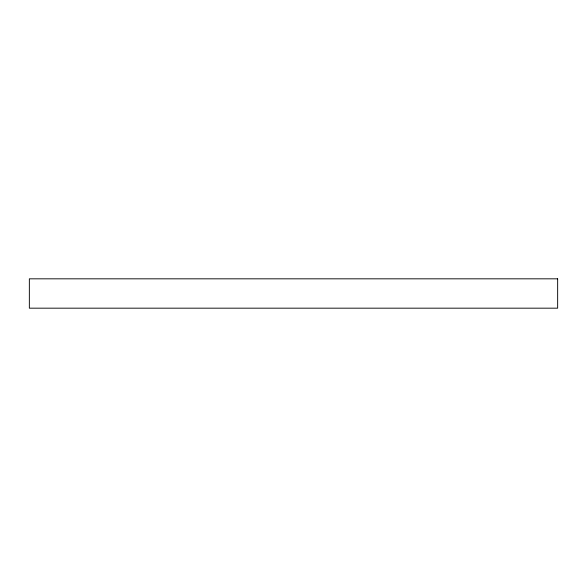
<?xml version="1.0" encoding="UTF-8"?>
<svg xmlns="http://www.w3.org/2000/svg" width="587" height="587" viewBox="0 0 587 587"><rect width="100%" height="100%" fill="white"/><g stroke="black" fill="none" stroke-linecap="round" stroke-linejoin="round"><path stroke-width="0.88" d="M557.65 278.825L29.35 278.825L29.35 308.175L557.65 308.175L557.65 278.825"/></g></svg>
